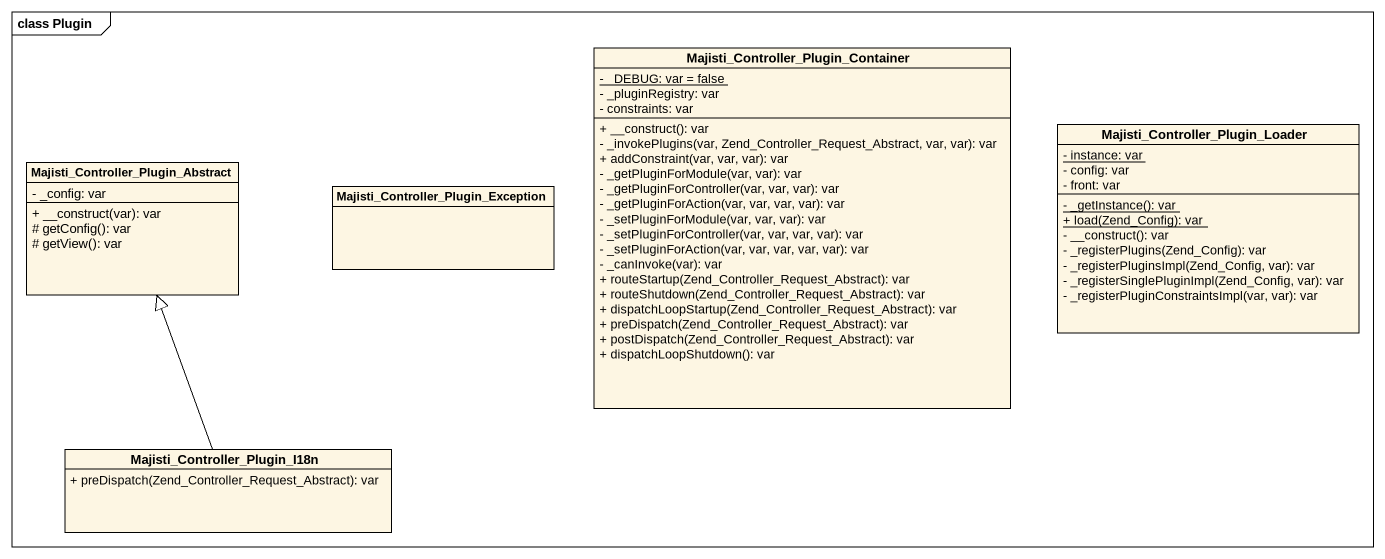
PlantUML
@startuml
mainframe class Plugin
hide circle
hide empty members
skinparam classAttributeIconSize 0
class "Majisti_Controller_Plugin_Container" as Majisti_Controller_Plugin {
  {static} - _DEBUG: var = false
  - _pluginRegistry: var
  - constraints: var
  + __construct(): var
  - _invokePlugins(var, Zend_Controller_Request_Abstract, var, var): var
  + addConstraint(var, var, var): var
  - _getPluginForModule(var, var): var
  - _getPluginForController(var, var, var): var
  - _getPluginForAction(var, var, var, var): var
  - _setPluginForModule(var, var, var): var
  - _setPluginForController(var, var, var, var): var
  - _setPluginForAction(var, var, var, var, var): var
  - _canInvoke(var): var
  + routeStartup(Zend_Controller_Request_Abstract): var
  + routeShutdown(Zend_Controller_Request_Abstract): var
  + dispatchLoopStartup(Zend_Controller_Request_Abstract): var
  + preDispatch(Zend_Controller_Request_Abstract): var
  + postDispatch(Zend_Controller_Request_Abstract): var
  + dispatchLoopShutdown(): var
}
class "Majisti_Controller_Plugin_Loader" as Majisti_Controller_Plugin_2 {
  {static} - instance: var
  - config: var
  - front: var
  {static} - _getInstance(): var
  {static} + load(Zend_Config): var
  - __construct(): var
  - _registerPlugins(Zend_Config): var
  - _registerPluginsImpl(Zend_Config, var): var
  - _registerSinglePluginImpl(Zend_Config, var): var
  - _registerPluginConstraintsImpl(var, var): var
}
class "Majisti_Controller_Plugin_Abstract" as Majisti_Controller_Plugin_3 {
  - _config: var
  + __construct(var): var
  # getConfig(): var
  # getView(): var
}
class "Majisti_Controller_Plugin_Exception" as Majisti_Controller_Plugin_4
class "Majisti_Controller_Plugin_I18n" as Majisti_Controller_Plugin_5 {
  + preDispatch(Zend_Controller_Request_Abstract): var
}
Majisti_Controller_Plugin_5 -up-|> Majisti_Controller_Plugin_3
@enduml
